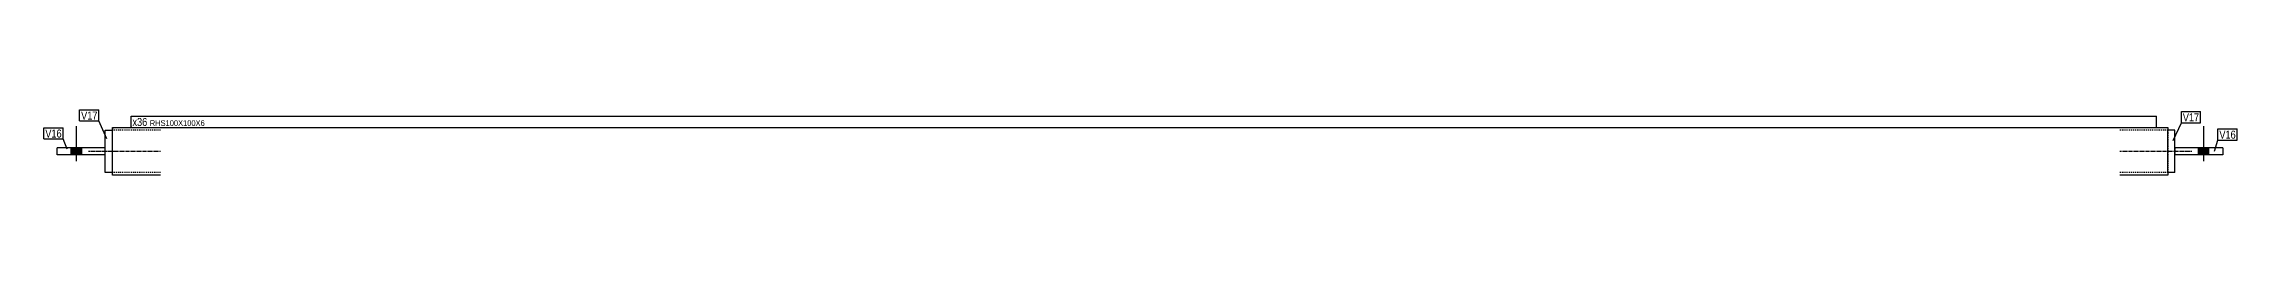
# Model space of a CAD drawing. Header units: millimetres. Extents: x 8 to 14792, y 12 to 385.
# Drawn here: x 10214 to 14792, y 12 to 149 of the extents above; entities that cross this region are included whole.
import ezdxf

# ---------------------------------------------------------------- set-up
doc = ezdxf.new("R2010")
doc.units = ezdxf.units.MM
doc.linetypes.add('DXK_LINE_DOT2', pattern=[3.9198, 1.9599, -1.9599])
doc.linetypes.add('DXK_LINE_DOT3', pattern=[5.9187, 2.979, -0.9799, 0.9799, -0.9799])
doc.layers.add('STÅL', color=7, linetype='Continuous')
doc.layers.add('TEKST', color=7, linetype='Continuous')
doc.styles.add('Arial Narrow', font='ARIALN.TTF', dxfattribs={"height": 0.2})

msp = doc.modelspace()

# ---------------------------------------------------------------- hatches: boundary and pattern name
at = {"layer": 'STÅL', "linetype": 'Continuous'}
for points in [[(10270.9, 54.5), (10292.9, 54.5), (10292.9, 69.5), (10270.9, 69.5)], [(10270.9, 54.5), (10292.9, 54.5), (10292.9, 69.5), (10270.9, 69.5)], [(14732.9, 69.5), (14710.9, 69.5), (14710.9, 54.5), (14732.9, 54.5)], [(14732.9, 69.5), (14710.9, 69.5), (14710.9, 54.5), (14732.9, 54.5)]]:
    msp.add_hatch(color=96, dxfattribs=at).paths.add_polyline_path(points)

# ---------------------------------------------------------------- linework, layer by layer
at = {"layer": 'STÅL', "color": 96, "linetype": 'Continuous'}
for p, q in [((10281.9, 41.5), (10281.9, 114.5)), ((10281.9, 41.5), (10281.9, 114.5)), ((14721.9, 41.5), (14721.9, 114.5)), ((14721.9, 41.5), (14721.9, 114.5)), ((10270.9, 54.5), (10270.9, 69.5)), ((10270.9, 54.5), (10270.9, 69.5)), ((10292.9, 54.5), (10292.9, 69.5)), ((10292.9, 54.5), (10292.9, 69.5)), ((14710.9, 54.5), (14710.9, 69.5)), ((14710.9, 54.5), (14710.9, 69.5)), ((14732.9, 54.5), (14732.9, 69.5)), ((14732.9, 54.5), (14732.9, 69.5))]:
    msp.add_line(p, q, dxfattribs=at)
at = {"layer": 'STÅL', "color": 2, "linetype": 'Continuous'}
for p, q in [((10341.9, 106), (10356.9, 106)), ((10341.9, 18), (10341.9, 106)), ((10356.9, 106), (10356.9, 112)), ((10356.9, 112), (10456.9, 112)), ((10356.9, 18), (10356.9, 106)), ((14546.9, 112), (14646.9, 112)), ((14646.9, 112), (14646.9, 111.1)), ((14646.9, 111.1), (14646.9, 106)), ((14661.9, 106), (14646.9, 106)), ((14646.9, 18), (14646.9, 106)), ((14661.9, 18), (14661.9, 106)), ((10241.9, 54.5), (10241.9, 69.5)), ((10341.9, 69.5), (10241.9, 69.5)), ((10341.9, 54.5), (10241.9, 54.5)), ((14761.9, 69.5), (14661.9, 69.5)), ((14761.9, 54.5), (14661.9, 54.5)), ((14761.9, 69.5), (14761.9, 54.5)), ((10356.9, 18), (10341.9, 18)), ((10356.9, 12.9), (10356.9, 18)), ((10356.9, 12), (10356.9, 12.9)), ((10456.9, 12), (10356.9, 12)), ((14646.9, 12), (14546.9, 12)), ((14661.9, 18), (14646.9, 18)), ((14646.9, 18), (14646.9, 12))]:
    msp.add_line(p, q, dxfattribs=at)
at = {"layer": 'STÅL', "color": 7, "linetype": 'DXK_LINE_DOT2'}
for p, q in [((10356.9, 112), (10356.9, 111.1)), ((10356.9, 111.1), (10356.9, 108.5)), ((10456.9, 106), (10356.9, 106)), ((10356.9, 24), (10356.9, 106)), ((14646.9, 106), (14546.9, 106)), ((14646.9, 106), (14646.9, 100)), ((14646.9, 100), (14646.9, 18)), ((10341.9, 54.5), (10341.9, 69.5)), ((14661.9, 69.5), (14661.9, 54.5)), ((10356.9, 15.5), (10356.9, 24)), ((10456.9, 18), (10356.9, 18)), ((10356.9, 12), (10356.9, 12)), ((14646.9, 18), (14546.9, 18))]:
    msp.add_line(p, q, dxfattribs=at)
at = {"layer": 'STÅL', "color": 7, "linetype": 'DXK_LINE_DOT3'}
for p, q in [((10306.9, 62), (10456.9, 62)), ((14546.9, 62), (14696.9, 62))]:
    msp.add_line(p, q, dxfattribs=at)

# ---------------------------------------------------------------- next in the draw order: wipeouts: each hides what was drawn before it
at = {"color": 0}
for points in [[(10325.6, 128.4), (10325.6, 145.9), (10291.5, 145.9), (10291.5, 128.4)], [(14712.4, 124.6), (14712.4, 142.1), (14678.3, 142.1), (14678.3, 124.6)], [(10250.9, 90.8), (10250.9, 108.3), (10216.8, 108.3), (10216.8, 90.8)], [(10429.6, 115), (10429.6, 132.5), (10398.7, 132.5), (10398.7, 115)], [(14788.7, 88.5), (14788.7, 106), (14754.6, 106), (14754.6, 88.5)]]:
    msp.add_wipeout(points, dxfattribs=at).dxf.layer = 'TEKST'

# ---------------------------------------------------------------- next in the draw order: wipeouts: each hides what was drawn before it
for points in [[(10325.6, 128.4), (10325.6, 145.9), (10291.5, 145.9), (10291.5, 128.4)], [(14712.4, 124.6), (14712.4, 142.1), (14678.3, 142.1), (14678.3, 124.6)], [(10250.9, 90.8), (10250.9, 108.3), (10216.8, 108.3), (10216.8, 90.8)], [(10429.6, 115), (10429.6, 132.5), (10398.7, 132.5), (10398.7, 115)], [(14788.7, 88.5), (14788.7, 106), (14754.6, 106), (14754.6, 88.5)]]:
    msp.add_wipeout(points, dxfattribs=at).dxf.layer = 'TEKST'

# ---------------------------------------------------------------- next in the draw order: linework, layer by layer
at = {"layer": 'TEKST', "color": 7, "linetype": 'Continuous'}
for p, q in [((10288.5, 148.9), (10328.6, 148.9)), ((10288.5, 125.4), (10288.5, 148.9)), ((10328.6, 125.4), (10328.6, 148.9)), ((14675.3, 145.1), (14715.4, 145.1)), ((14675.3, 121.6), (14675.3, 145.1)), ((14715.4, 121.6), (14715.4, 145.1)), ((10213.8, 111.3), (10253.9, 111.3)), ((10213.8, 87.8), (10213.8, 111.3)), ((10253.9, 87.8), (10253.9, 111.3)), ((10288.5, 125.4), (10328.6, 125.4)), ((10345.2, 88.1), (10328.6, 125.4)), ((10395.7, 112), (10395.7, 135.5)), ((10397.6, 112), (10395.7, 112)), ((14657.9, 84.6), (14675.3, 121.6)), ((14675.3, 121.6), (14715.4, 121.6)), ((14751.6, 109), (14791.7, 109)), ((14751.6, 85.5), (14751.6, 109)), ((14791.7, 85.5), (14791.7, 109)), ((10213.8, 87.8), (10253.9, 87.8)), ((10262.2, 66.2), (10253.9, 87.8)), ((14744.2, 62.1), (14751.6, 85.5)), ((14751.6, 85.5), (14791.7, 85.5))]:
    msp.add_line(p, q, dxfattribs=at)

# ---------------------------------------------------------------- next in the draw order: texts
at = {"layer": 'TEKST', "color": 3, "style": 'Arial Narrow'}
for s, p in [('V17', (10291.5, 128.4)), ('V17', (14678.3, 124.6)), ('V16', (10216.8, 90.8)), ('V16', (14754.6, 88.5))]:
    msp.add_text(s, height=16.7, dxfattribs=at).set_placement(p)

# ---------------------------------------------------------------- next in the draw order: wipeouts: each hides what was drawn before it
at = {"color": 0}
msp.add_wipeout([(14620.3, 115), (14620.3, 127.5), (10434.8, 127.5), (10434.8, 115)], dxfattribs=at).dxf.layer = 'TEKST'

# ---------------------------------------------------------------- next in the draw order: wipeouts: each hides what was drawn before it
msp.add_wipeout([(14620.3, 115), (14620.3, 127.5), (10434.8, 127.5), (10434.8, 115)], dxfattribs=at).dxf.layer = 'TEKST'

# ---------------------------------------------------------------- next in the draw order: linework, layer by layer
at = {"layer": 'TEKST', "color": 7, "linetype": 'Continuous'}
for p, q in [((10395.7, 135.5), (14623.3, 135.5)), ((10395.7, 112), (14623.3, 112)), ((14623.3, 112), (14623.3, 135.5))]:
    msp.add_line(p, q, dxfattribs=at)

# ---------------------------------------------------------------- next in the draw order: texts
at = {"layer": 'TEKST', "color": 3, "style": 'Arial Narrow'}
for s, height, p in [('x36', 16.7, (10398.7, 115)), ('RHS100X100X6', 11.93, (10434.8, 115))]:
    msp.add_text(s, height=height, dxfattribs=at).set_placement(p)

doc.saveas('drawing.dxf')
